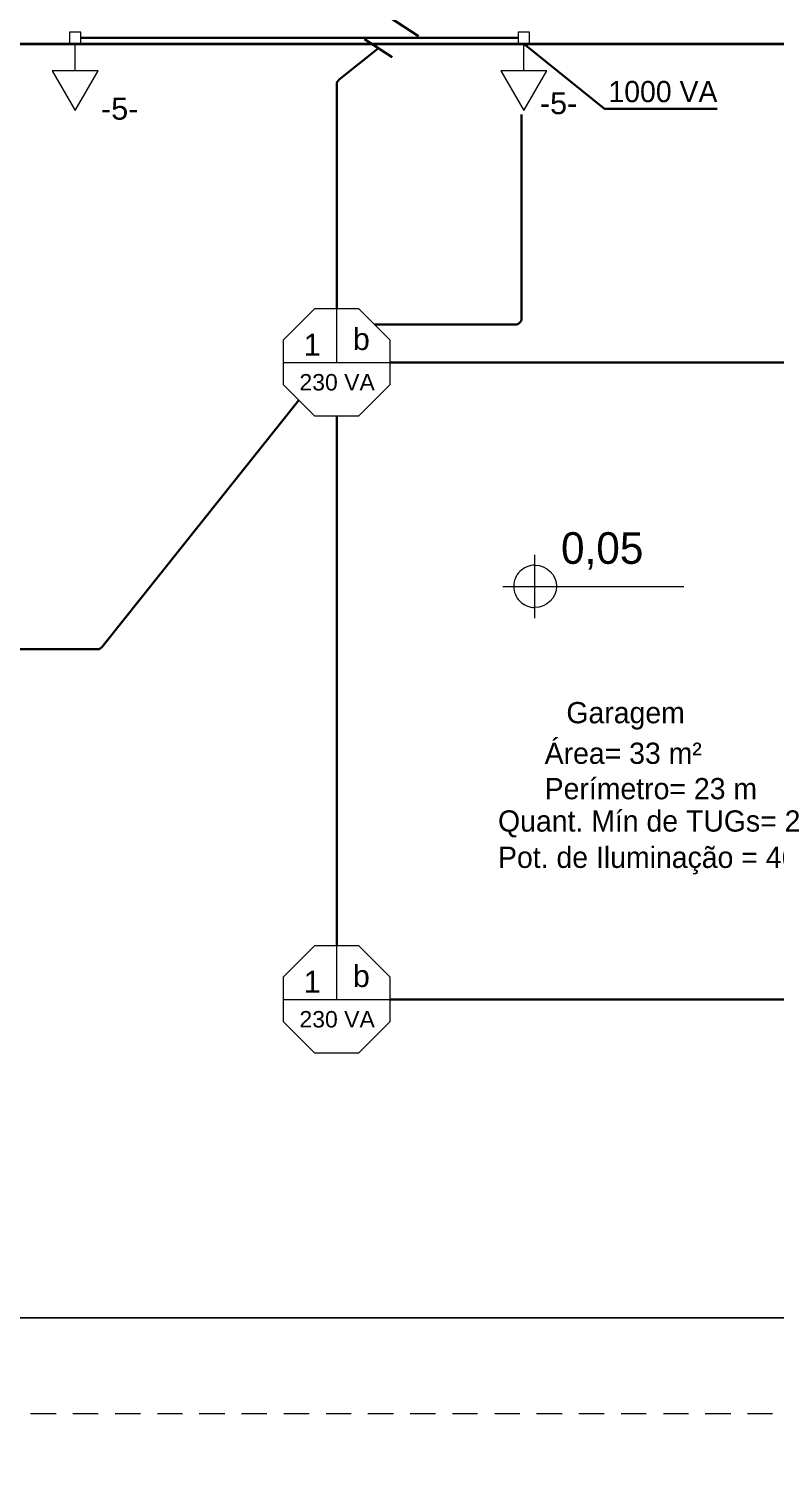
# Model space of a CAD drawing. Header units: millimetres. Extents: x -3501 to 2443, y -1417 to 2787.
# Drawn here: x -2710 to -2359, y -238 to 441 of the extents above; entities that cross this region are included whole.
import ezdxf

# ---------------------------------------------------------------- set-up
doc = ezdxf.new("R2010")
doc.units = ezdxf.units.MM
for name, color, linetype, lineweight in [('EL-ELETRODUTOS-ALV', 5, 'Continuous', 30), ('EL-SIMB-P-CIRC', 1, 'Continuous', 20), ('Eletroduto', 160, 'Continuous', 30), ('Pontos Elétricos', 1, 'Continuous', 20), ('TXT e CIRCUITOS', 7, 'Continuous', 30)]:
    doc.layers.add(name, color=color, linetype=linetype, lineweight=lineweight)
doc.layers.add('PDF_Geometry', color=7, linetype='Continuous')
doc.layers.add('Texto', color=7, linetype='Continuous')
doc.styles.add('estilo2', font='arial.ttf', dxfattribs={"height": 60})
doc.styles.add('PDF Bahnschrift', font='bahnschrift.ttf')
doc.styles.add('txt 2mm', font='arial.ttf', dxfattribs={"height": 100})

# ---------------------------------------------------------------- blocks, each defined once
blk = doc.blocks.new('cx luz oct')
at = {"ltscale": 3}
blk.add_line((43508.7, 29483.7), (43508.7, 29288.7), dxfattribs=at)
blk.add_lwpolyline([(43589.5, 29093.7), (43703.7, 29207.9), (43703.7, 29369.5), (43589.5, 29483.7), (43428, 29483.7), (43313.7, 29369.5), (43313.7, 29207.9), (43428, 29093.7)], close=True, dxfattribs=at)
blk.add_lwpolyline([(43313.7, 29288.7), (43703.7, 29288.7)], dxfattribs=at)
blk = doc.blocks.new('tom baixa')
at = {"layer": 'EL-SIMB-P-CIRC', "color": 1}
for p, q in [((138252.4, 40154.5), (138439.9, 40046.3)), ((138252.4, 39938), (138252.4, 40154.5)), ((138071.3, 40019.8), (138071.3, 40072.8)), ((138071.3, 40072.8), (138124.4, 40072.8)), ((138124.4, 40019.8), (138071.3, 40019.8)), ((138124.4, 40072.8), (138124.4, 40019.8)), ((138252.4, 40046.3), (138124.4, 40046.3)), ((138439.9, 40046.3), (138252.4, 39938))]:
    blk.add_line(p, q, dxfattribs=at)

msp = doc.modelspace()

# ---------------------------------------------------------------- linework, layer by layer
at = {"layer": 'Eletroduto'}
msp.add_line((-2540.36, -15.91), (-2283.13, -15.91), dxfattribs=at)
for points in [[(-2480.1, 436.93), (-2685.96, 436.93)], [(-2540.36, 284.09), (-2050.71, 284.09)], [(-2565.53, 9.27), (-2565.53, 258.92)]]:
    msp.add_lwpolyline(points, dxfattribs=at)
for points in [[(-2565.53, 309.27), (-2565.53, 414.92, -0.227269), (-2564.41, 417.26), (-2545.9, 432.14)], [(-2547.73, 301.89), (-2481.54, 301.89, 0.414214), (-2478.54, 304.89), (-2478.54, 400.83)], [(-2904.49, 149.01), (-2678.18, 149.01, 0.228424), (-2675.83, 150.14), (-2583.34, 266.29)]]:
    msp.add_lwpolyline(points, format="xyb", dxfattribs=at)
at = {"layer": 'PDF_Geometry', "lineweight": 35}
msp.add_line((-2840.56, 434.09), (-2290.51, 434.09), dxfattribs=at)
at = {"layer": 'PDF_Geometry', "lineweight": 18}
for points in [[(-2839.29, 434.09), (-2290.51, 434.09)], [(-2840.56, -165.91), (-2290.51, -165.91), (-2290.51, -175.86), (-2290.51, -201.04), (-2290.51, -209.08), (-2290.51, -234.06), (-2290.51, -242.1), (-2290.51, -267.28), (-2290.51, -275.33), (-2290.51, -300.3), (-2290.51, -308.34), (-2290.51, -333.53), (-2290.51, -341.57), (-2290.51, -366.54), (-2290.51, -374.59), (-2290.51, -399.77), (-2290.51, -407.81), (-2290.51, -432.79), (-2290.51, -440.83), (-2290.51, -466.01), (-2129.87, -466.01), (-1617.07, -466.01)], [(-2607.33, -165.91), (-2606.7, -165.91)], [(-2566.49, -165.91), (-2566.06, -165.7)], [(-2709.56, -210.99), (-2697.49, -210.99)], [(-2689.66, -210.99), (-2677.81, -210.99)], [(-2669.77, -210.99), (-2657.92, -210.99)], [(-2649.87, -210.99), (-2638.02, -210.99)], [(-2630.19, -210.99), (-2618.13, -210.99)], [(-2610.3, -210.99), (-2598.44, -210.99)], [(-2590.4, -210.99), (-2578.55, -210.99)], [(-2570.51, -210.99), (-2558.66, -210.99)], [(-2550.83, -210.99), (-2538.76, -210.99)], [(-2530.93, -210.99), (-2519.08, -210.99)], [(-2511.04, -210.99), (-2499.19, -210.99)], [(-2491.14, -210.99), (-2479.29, -210.99)], [(-2471.46, -210.99), (-2459.4, -210.99)], [(-2451.57, -210.99), (-2439.71, -210.99)], [(-2431.67, -210.99), (-2419.82, -210.99)], [(-2411.78, -210.99), (-2399.93, -210.99)], [(-2392.1, -210.99), (-2380.03, -210.99)], [(-2372.2, -210.99), (-2360.35, -210.99)]]:
    msp.add_lwpolyline(points, dxfattribs=at)
msp.add_lwpolyline([(-2290.51, -165.91), (-2840.56, -165.91)], close=True, dxfattribs=at)
at = {"layer": 'Texto', "lineweight": 9}
for points in [[(-2472.26, 163.6), (-2472.26, 193.44)], [(-2487.28, 178.63), (-2402.2, 178.63)]]:
    msp.add_lwpolyline(points, dxfattribs=at)
msp.add_lwpolyline([(-2472.26, 188.58, 0.414894), (-2482.2, 178.63, 0.414894), (-2472.26, 168.68)], format="xyb", dxfattribs=at)
for points in [[(-2472.26, 188.58), (-2466.75, 188.58), (-2462.1, 184.13), (-2462.1, 178.63)], [(-2462.1, 178.63), (-2462.1, 173.13), (-2466.75, 168.68), (-2472.26, 168.68)]]:
    msp.add_open_spline(points, degree=3, dxfattribs=at)
at = {"layer": 'TXT e CIRCUITOS'}
for p, q in [((-2540.06, 446.25), (-2527.08, 437.81)), ((-2552.39, 436.36), (-2539.42, 427.92)), ((-2477.44, 434.09), (-2439.49, 403.54)), ((-2439.49, 403.54), (-2386.49, 403.54))]:
    msp.add_line(p, q, dxfattribs=at)

# ---------------------------------------------------------------- block references
at = {"layer": 'EL-ELETRODUTOS-ALV', "ltscale": 3, "xscale": -0.1, "yscale": 0.1, "zscale": 0.1, "rotation": 90}
for p in [(1316.01, 14246.71), (1527.19, 14246.71)]:
    msp.add_blockref('tom baixa', p, dxfattribs=at)
at = {"layer": 'Pontos Elétricos', "xscale": 0.1291005291005304, "yscale": 0.1291005291005304, "zscale": 0.1291005291005304}
for p in [(-8182.54, -3497.09), (-8182.54, -3797.09)]:
    msp.add_blockref('cx luz oct', p, dxfattribs=at)

# ---------------------------------------------------------------- texts
at = {"layer": 'Texto', "attachment_point": 4, "style": 'PDF Bahnschrift'}
for s, insert, char_height in [('0,05', (-2459.95, 195.29), 14.898), ('Garagem', (-2457.43, 117.64), 10), ('Área= 33 m²\\PPerímetro= 23 m', (-2467.65, 91.62), 10), ('Pot. de Iluminação = 460 VA', (-2489.6, 49.48), 10)]:
    msp.add_mtext(s, dxfattribs=dict(at, insert=insert, char_height=char_height))
at = {"layer": 'Texto', "insert": (-2489.6, 66.75), "char_height": 10, "width": 163.5666, "attachment_point": 4, "style": 'PDF Bahnschrift'}
msp.add_mtext('Quant. Mín de TUGs= 2 ', dxfattribs=at)
at = {"layer": 'TXT e CIRCUITOS', "insert": (-2437.64, 411.59), "char_height": 10, "attachment_point": 4, "style": 'PDF Bahnschrift'}
msp.add_mtext('1000 VA', dxfattribs=at)
at = {"layer": 'TXT e CIRCUITOS', "ltscale": 3, "attachment_point": 1}
for s, width, gutter_width, insert, char_height, style in [('-5-', 19.6112, 51.64, (-2676.46, 408.74), 10.328, 'txt 2mm'), ('-5-', 19.6112, 51.64, (-2469.92, 411.34), 10.328, 'txt 2mm'), ('b', 19.6112, 51.64, (-2557.94, 300.26), 10.33, 'txt 2mm'), ('1', 19.6112, 51.64, (-2581.06, 297.6), 10.33, 'txt 2mm'), ('230 VA', 42.6066, 38.73, (-2583.07, 278.62), 7.746, 'estilo2'), ('b', 19.6112, 51.64, (-2557.94, 0.26), 10.33, 'txt 2mm'), ('1', 19.6112, 51.64, (-2581.06, -2.4), 10.33, 'txt 2mm'), ('230 VA', 42.6066, 38.73, (-2583.07, -21.38), 7.746, 'estilo2')]:
    msp.add_mtext_dynamic_manual_height_columns(s, width=width, gutter_width=gutter_width, heights=[0], dxfattribs=dict(at, insert=insert, char_height=char_height, style=style))

doc.saveas('drawing.dxf')
